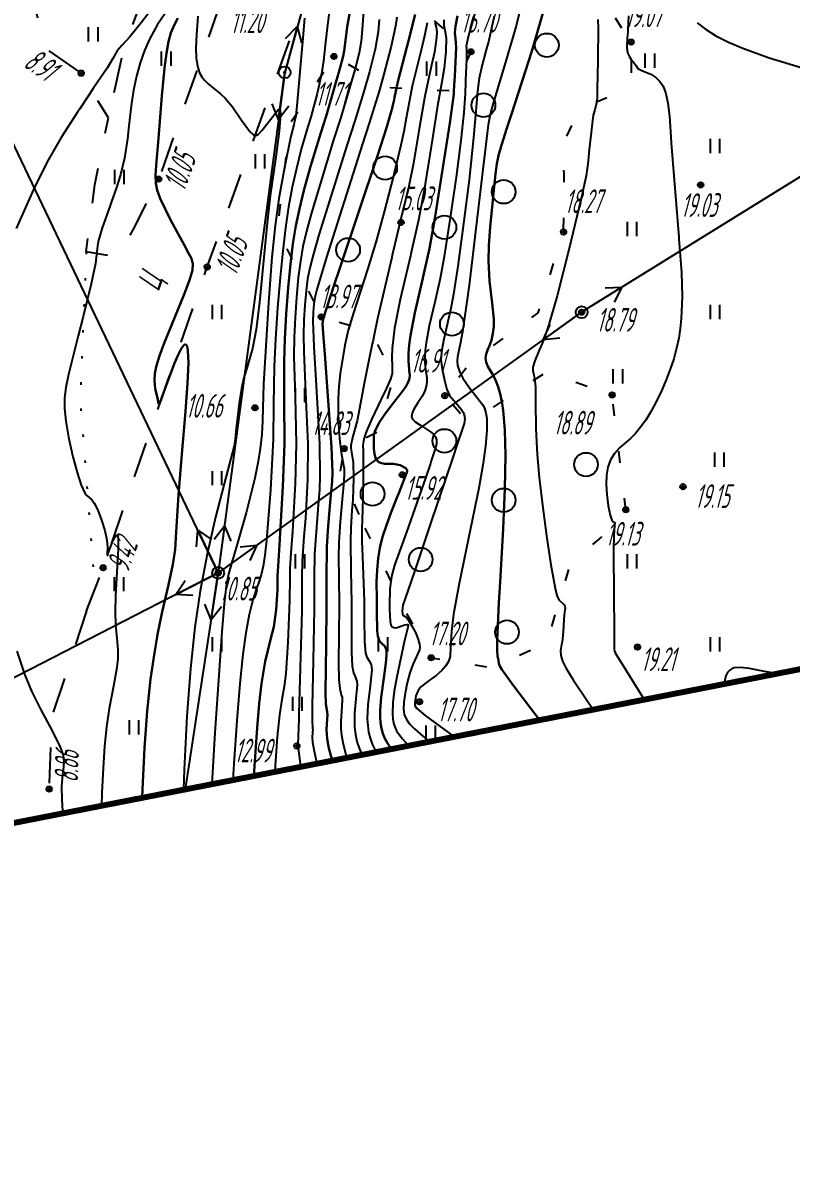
# Model space of a CAD drawing. Extents: x 1233805 to 1234355, y 654698 to 655114.
# Drawn here: x 1234201.94 to 1234234.34, y 654701.92 to 654750.14 of the extents above; entities that cross this region are included whole.
import ezdxf

# ---------------------------------------------------------------- set-up
doc = ezdxf.new("R2010")
doc.units = 0
for name, pattern in [('ИИDash_05_15', [2, 0.5, -1.5]), ('ИИDash_15_15', [3, 1.5, -1.5]), ('ИИDot', [1, 0, -1])]:
    doc.linetypes.add(name, pattern=pattern)
for name, color, linetype, lineweight in [('ИИ_ГОРИЗОНТАЛИ_ОСН', 32, 'Continuous', 25), ('ИИ_ГОРИЗОНТАЛИ_УТОЛЩ', 32, 'Continuous', 30), ('ИИ_ДОРОГИ_АД', 7, 'Continuous', 25), ('ИИ_ЛЭП_НН', 250, 'Continuous', 25), ('ИИ_ОТМЕТКИ', 7, 'Continuous', 25), ('ИИ_СООРУЖЕНИЕ', 7, 'Continuous', 25), ('ИИ_УГОДЬЯ', 7, 'Continuous', 25)]:
    doc.layers.add(name, color=color, linetype=linetype, lineweight=lineweight)
doc.layers.add('Оформление точек', color=7, linetype='Continuous')
doc.styles.add('VNIPISIMPLEXCUR', font='simplex.shx', dxfattribs={"width": 0.8, "oblique": 15})
doc.styles.add('ГОСТ 2.304 КУРСИВ', font='cs_gost2304.shx', dxfattribs={"oblique": 15})

# ---------------------------------------------------------------- blocks, each defined once
blk = doc.blocks.new('ИИ05401')
at = {"color": 0, "linetype": 'Continuous', "lineweight": 25}
for points in [[(-0.4, 1.2), (-0.4, 0)], [(0.4, 1.2), (0.4, 0)]]:
    blk.add_lwpolyline(points, dxfattribs=at)
blk = doc.blocks.new('ИИ05368')
at = {"color": 0, "linetype": 'Continuous'}
blk.add_circle((0, 0), 1, dxfattribs=at)
blk = doc.blocks.new('ИИ051144')
at = {"color": 0, "linetype": 'Continuous', "lineweight": 25, "flags": 128}
for points in [[(4, 0), (0, 0)], [(2.775, 0.707), (4, 0), (2.775, -0.707)]]:
    blk.add_lwpolyline(points, dxfattribs=at)
blk = doc.blocks.new('ИИ051081')
at = {"linetype": 'Continuous', "lineweight": 25}
blk.add_hatch(color=0, dxfattribs=at).paths.add_polyline_path([(-0.05, 0, 1), (0.05, 0, 1)])
at = {"color": 0, "linetype": 'Continuous', "lineweight": 25}
for radius in [0.5, 0.05]:
    blk.add_circle((0, 0), radius, dxfattribs=at)
blk = doc.blocks.new('PICKET')
at = {"color": 0, "linetype": 'Continuous', "lineweight": 25}
for p, q in [((-0.23, 0), (0.23, 0)), ((0, 0.23), (0, -0.23))]:
    blk.add_line(p, q, dxfattribs=at)
blk.add_circle((0, 0), 0.23, dxfattribs=at)
at = {"color": 0, "linetype": 'Continuous', "style": 'VNIPISIMPLEXCUR', "oblique": 15, "width": 0.8}
blk.add_attdef('OTMETKA', (1.25, 0.3), '', height=2, dxfattribs=at)
at = {"color": 8, "linetype": 'Continuous', "style": 'VNIPISIMPLEXCUR', "oblique": 15, "width": 0.8, "flags": 1}
blk.add_attdef('NOMER', (1.25, -2.7), '', height=2, dxfattribs=at)
blk = doc.blocks.new('ИИ05280')
at = {"linetype": 'Continuous'}
blk.add_hatch(color=0, dxfattribs=at).paths.add_polyline_path([(0.5, 1), (-0.531, 1), (0, 0)])
at = {"color": 0, "linetype": 'Continuous'}
blk.add_lwpolyline([(0, 0), (-0.531, 1), (0.5, 1), (0, 0)], dxfattribs=at)
at = {"color": 0, "linetype": 'Continuous', "style": 'VNIPISIMPLEXCUR', "oblique": 15, "width": 0.8}
for tag, p in [('TOP', (1.705, 4.427)), ('FOUNDATION', (1.705, 0.998))]:
    blk.add_attdef(tag, p, '', height=2, dxfattribs=at)

msp = doc.modelspace()

# ---------------------------------------------------------------- linework, layer by layer
at = {"layer": 'ИИ_ГОРИЗОНТАЛИ_ОСН', "flags": 128}
for points, elevation in [([(1234221.122, 654750.95), (1234220.738, 654749.603), (1234220.64, 654749.16), (1234220.648, 654749.089), (1234220.659, 654748.979), (1234220.649, 654748.653), (1234220.634, 654748.251), (1234220.629, 654748.109), (1234220.59, 654747.16), (1234220.538, 654746.361), (1234220.419, 654745.177), (1234220.218, 654743.637), (1234219.954, 654741.834), (1234219.711, 654740.3), (1234219.541, 654739.373), (1234219.343, 654738.502), (1234219.327, 654738.433), (1234219.08, 654737.368), (1234218.947, 654736.663), (1234218.909, 654736.351), (1234218.893, 654736.069), (1234218.9, 654735.808), (1234218.93, 654735.531), (1234218.942, 654735.447), (1234218.974, 654735.188), (1234218.977, 654734.995), (1234218.952, 654734.813), (1234218.897, 654734.638), (1234218.791, 654734.424), (1234218.605, 654734.126), (1234218.438, 654733.858), (1234218.359, 654733.689), (1234218.339, 654733.552), (1234218.38, 654733.436), (1234218.481, 654733.332), (1234218.679, 654733.204), (1234218.707, 654733.187), (1234219.129, 654732.913), (1234219.258, 654732.801), (1234219.342, 654732.696), (1234219.392, 654732.563), (1234219.385, 654732.395), (1234219.323, 654732.152), (1234219.168, 654731.688), (1234219.13, 654731.577), (1234218.918, 654730.957), (1234218.125, 654728.671), (1234217.882, 654728.014), (1234217.617, 654727.282), (1234217.487, 654726.816), (1234217.417, 654726.294), (1234217.406, 654725.622), (1234217.407, 654725.515), (1234217.407, 654725.421), (1234217.432, 654724.907), (1234217.468, 654724.769), (1234217.524, 654724.687), (1234217.593, 654724.654), (1234217.686, 654724.652), (1234217.963, 654724.738), (1234218.036, 654724.767), (1234218.15, 654724.793), (1234218.181, 654724.784), (1234218.193, 654724.762), (1234218.172, 654724.658), (1234218.042, 654724.113), (1234217.712, 654722.577), (1234217.607, 654721.978), (1234217.545, 654721.499), (1234217.526, 654721.01), (1234217.542, 654720.811), (1234217.577, 654720.632), (1234217.63, 654720.468), (1234217.705, 654720.311), (1234217.936, 654719.981), (1234218.208, 654719.687)], 16.5), ([(1234207.544, 654750.927), (1234206.935, 654750.139), (1234206.456, 654749.553), (1234206.119, 654749.188), (1234205.926, 654748.968), (1234205.737, 654748.642), (1234205.504, 654748.234), (1234205.096, 654747.639), (1234204.912, 654747.38), (1234204.694, 654747.048), (1234204.345, 654746.514), (1234204.249, 654746.373), (1234203.555, 654745.305), (1234202.976, 654744.286), (1234202.398, 654743.114), (1234201.655, 654741.471)], 9), ([(1234208.083, 654750.752), (1234207.62, 654750.074), (1234207.278, 654749.45), (1234207.077, 654748.979), (1234206.897, 654748.455), (1234206.741, 654747.889), (1234206.614, 654747.299), (1234206.511, 654746.65), (1234206.412, 654745.8), (1234206.35, 654745.249), (1234206.226, 654744.446), (1234206.059, 654743.733), (1234205.908, 654743.244), (1234205.669, 654742.569), (1234205.61, 654742.406), (1234205.291, 654741.497), (1234205.123, 654740.93), (1234205.085, 654740.724), (1234205.065, 654740.499), (1234205.011, 654740.006), (1234204.83, 654739.141), (1234204.49, 654737.767), (1234204.279, 654736.955), (1234203.866, 654735.327), (1234203.752, 654734.781), (1234203.703, 654734.341), (1234203.704, 654733.884), (1234203.756, 654733.359), (1234203.871, 654732.681), (1234204.038, 654731.914), (1234204.228, 654731.192), (1234204.405, 654730.655), (1234204.564, 654730.328), (1234204.646, 654730.223), (1234204.753, 654730.126), (1234204.867, 654730.021), (1234204.956, 654729.903), (1234205.108, 654729.604), (1234205.266, 654729.189), (1234205.397, 654728.742), (1234205.479, 654728.342), (1234205.507, 654728.052), (1234205.505, 654727.755), (1234205.507, 654727.691), (1234205.544, 654727.785), (1234205.547, 654727.794), (1234205.71, 654728.23), (1234205.834, 654728.481), (1234205.882, 654728.537), (1234205.92, 654728.548), (1234205.948, 654728.512), (1234205.966, 654728.429), (1234205.97, 654727.97), (1234205.913, 654726.987), (1234205.853, 654725.99), (1234205.834, 654725.337), (1234205.849, 654724.785), (1234205.907, 654724.198), (1234205.954, 654723.714), (1234205.948, 654723.328), (1234205.893, 654722.89), (1234205.763, 654722.191), (1234205.588, 654721.25), (1234205.474, 654720.471), (1234205.39, 654719.662), (1234205.324, 654718.73), (1234205.278, 654717.692), (1234205.266, 654717.158)], 9.5), ([(1234214.861, 654750.602), (1234214.78, 654749.935), (1234214.712, 654749.33), (1234214.62, 654748.541), (1234214.536, 654747.989), (1234214.359, 654747.166), (1234214.084, 654746.166), (1234213.967, 654745.774), (1234213.687, 654744.812), (1234213.479, 654744.01), (1234213.304, 654743.218), (1234213.153, 654742.393), (1234213.019, 654741.504), (1234212.901, 654740.536), (1234212.789, 654739.406), (1234212.686, 654738.131), (1234212.6, 654736.819), (1234212.543, 654735.657), (1234212.517, 654734.054), (1234212.495, 654732.6), (1234212.385, 654730.459), (1234212.222, 654728.345), (1234212.151, 654727.708), (1234212.078, 654727.242), (1234211.992, 654726.877), (1234211.861, 654726.48), (1234211.843, 654726.429), (1234211.648, 654725.833), (1234211.492, 654725.203), (1234211.352, 654724.438), (1234211.226, 654723.532), (1234211.096, 654722.299), (1234210.964, 654720.745), (1234210.835, 654718.918), (1234210.796, 654718.239)], 11.5), ([(1234216.304, 654750.638), (1234216.249, 654749.868), (1234216.214, 654749.366), (1234216.126, 654748.881), (1234215.941, 654748.168), (1234215.333, 654746.111), (1234215.05, 654745.206), (1234214.112, 654742.14), (1234213.902, 654741.364), (1234213.754, 654740.716), (1234213.646, 654740.104), (1234213.558, 654739.413), (1234213.479, 654738.583), (1234213.421, 654737.725), (1234213.386, 654736.883), (1234213.376, 654736.078), (1234213.421, 654734.376), (1234213.469, 654732.405), (1234213.43, 654730.732), (1234213.314, 654728.703), (1234213.248, 654727.807), (1234213.205, 654727.153), (1234213.201, 654726.765), (1234213.19, 654725.798), (1234213.125, 654724.038), (1234213.035, 654722.715), (1234212.97, 654722.173), (1234212.871, 654721.621), (1234212.76, 654720.975), (1234212.663, 654720.046), (1234212.582, 654718.827), (1234212.573, 654718.586)], 12.5), ([(1234222.877, 654750.539), (1234222.749, 654750.018), (1234222.248, 654748.346), (1234221.77, 654746.754), (1234221.652, 654746.279), (1234221.567, 654745.845), (1234221.422, 654744.659), (1234221.361, 654744.087), (1234220.761, 654739.086), (1234220.488, 654737.116), (1234220.383, 654736.598), (1234220.369, 654736.538), (1234220.27, 654736.068), (1234220.257, 654735.885), (1234220.278, 654735.705), (1234220.352, 654735.448), (1234220.496, 654735.168), (1234220.775, 654734.759), (1234221.134, 654734.305), (1234221.178, 654734.253), (1234221.328, 654734.065), (1234221.415, 654733.906), (1234221.472, 654733.711), (1234221.503, 654733.463), (1234221.505, 654732.957), (1234221.45, 654732.303), (1234221.338, 654731.495), (1234221.167, 654730.529), (1234220.736, 654728.431), (1234220.326, 654726.442), (1234220.109, 654725.228), (1234220.021, 654724.504), (1234219.982, 654723.812), (1234219.96, 654723.445), (1234219.897, 654723.225), (1234219.784, 654723.042), (1234219.607, 654722.845), (1234219.368, 654722.637), (1234219.04, 654722.393), (1234219.023, 654722.38), (1234218.733, 654722.161), (1234218.608, 654722.001), (1234218.522, 654721.778), (1234218.469, 654721.52), (1234218.475, 654721.371), (1234218.541, 654721.257), (1234218.906, 654720.955), (1234220.114, 654720.06)], 17.5), ([(1234209.318, 654750.43), (1234209.291, 654750.029), (1234209.268, 654749.654), (1234209.268, 654749.641), (1234209.243, 654749.087), (1234209.256, 654748.664), (1234209.307, 654748.31), (1234209.398, 654748.031), (1234209.487, 654747.872), (1234209.608, 654747.721), (1234209.763, 654747.572), (1234209.999, 654747.381), (1234210.275, 654747.157), (1234210.476, 654746.965), (1234210.779, 654746.601), (1234211.163, 654746.047), (1234211.512, 654745.558), (1234211.651, 654745.432), (1234211.713, 654745.404), (1234211.771, 654745.4), (1234211.882, 654745.456), (1234212.03, 654745.622), (1234212.581, 654746.319), (1234212.585, 654746.325), (1234212.703, 654746.466), (1234212.765, 654746.502), (1234212.799, 654746.449), (1234212.809, 654746.295), (1234212.755, 654745.576), (1234212.618, 654744.501), (1234212.544, 654744.007), (1234212.377, 654742.848), (1234212.246, 654741.716), (1234212.109, 654740.267), (1234211.927, 654738.37), (1234211.784, 654737.213), (1234211.633, 654736.418), (1234211.421, 654735.69), (1234211.255, 654735.135), (1234211.167, 654734.729), (1234211.083, 654734.23), (1234210.944, 654733.065), (1234210.931, 654732.919), (1234210.899, 654732.604), (1234210.849, 654732.317), (1234210.594, 654731.301), (1234210.522, 654731.036), (1234210.071, 654729.308), (1234209.719, 654727.751), (1234209.427, 654726.2), (1234209.199, 654724.668), (1234209.011, 654722.926), (1234208.858, 654720.92), (1234208.741, 654718.673), (1234208.713, 654717.832)], 10.5), ([(1234213.826, 654750.333), (1234213.734, 654749.345), (1234213.639, 654748.245), (1234213.513, 654746.799), (1234213.449, 654746.225), (1234213.389, 654745.928), (1234213.365, 654745.845), (1234213.241, 654745.373), (1234212.973, 654744.041), (1234212.744, 654742.741), (1234212.582, 654741.601), (1234212.445, 654740.262), (1234212.301, 654738.352), (1234212.089, 654734.918), (1234212.063, 654733.911), (1234212.052, 654733.375), (1234212.018, 654732.791), (1234211.954, 654732.204), (1234211.859, 654731.591), (1234211.732, 654730.954), (1234211.362, 654729.486), (1234210.793, 654727.545), (1234210.782, 654727.509), (1234210.612, 654726.913), (1234210.514, 654726.408), (1234210.429, 654725.676), (1234210.329, 654724.473), (1234210.039, 654720.228), (1234209.911, 654718.066)], 11), ([(1234216.972, 654750.281), (1234216.931, 654749.765), (1234216.801, 654749.032), (1234216.557, 654748.074), (1234216.32, 654747.246), (1234215.937, 654746.013), (1234215.606, 654744.97), (1234214.428, 654741.205), (1234214.197, 654740.405), (1234214.047, 654739.818), (1234213.952, 654739.347), (1234213.886, 654738.851), (1234213.831, 654738.247), (1234213.797, 654737.629), (1234213.785, 654736.979), (1234213.793, 654736.289), (1234213.87, 654734.554), (1234213.961, 654732.4), (1234213.95, 654730.886), (1234213.859, 654729.263), (1234213.797, 654728.496), (1234213.723, 654727.461), (1234213.715, 654726.792), (1234213.703, 654725.363), (1234213.583, 654721.032), (1234213.576, 654720.81), (1234213.543, 654719.712), (1234213.543, 654719.711), (1234213.543, 654719.682), (1234213.543, 654719.682), (1234213.648, 654718.822), (1234213.651, 654718.797)], 13), ([(1234217.711, 654750.385), (1234217.658, 654750.008), (1234217.479, 654749.153), (1234217.173, 654747.979), (1234216.968, 654747.269), (1234216.541, 654745.915), (1234216.248, 654744.999), (1234214.745, 654740.27), (1234214.337, 654738.902), (1234214.256, 654738.566), (1234214.214, 654738.289), (1234214.187, 654737.954), (1234214.177, 654737.574), (1234214.209, 654736.5), (1234214.31, 654734.85), (1234214.452, 654732.395), (1234214.471, 654731.048), (1234214.45, 654730.467), (1234214.403, 654729.823), (1234214.353, 654729.257), (1234214.241, 654727.769), (1234214.232, 654726.771), (1234214.228, 654725.445), (1234214.181, 654723.255), (1234214.14, 654721.364), (1234214.141, 654720.74), (1234214.162, 654720.401), (1234214.167, 654720.345), (1234214.16, 654720.252), (1234214.145, 654720.027), (1234214.157, 654719.828), (1234214.234, 654719.45), (1234214.341, 654718.932)], 13.5), ([(1234218.996, 654750.142), (1234218.888, 654749.594), (1234218.734, 654748.991), (1234218.36, 654747.468), (1234218.108, 654746.124), (1234218.009, 654745.562), (1234217.889, 654744.986), (1234217.689, 654744.165), (1234217.621, 654743.891), (1234217.574, 654743.701), (1234217.187, 654742.175), (1234216.843, 654740.936), (1234216.492, 654739.785), (1234216.014, 654738.311), (1234215.886, 654737.923), (1234215.659, 654737.185), (1234215.523, 654736.562), (1234215.329, 654735.36), (1234215.272, 654734.819), (1234215.242, 654734.312), (1234215.237, 654733.786), (1234215.257, 654733.22), (1234215.301, 654732.623), (1234215.367, 654732.042), (1234215.465, 654731.494), (1234215.491, 654731.368), (1234215.496, 654731.077), (1234215.45, 654730.506), (1234215.422, 654730.224), (1234215.318, 654729.115), (1234215.268, 654728.263), (1234215.257, 654727.636), (1234215.267, 654726.769), (1234215.279, 654725.608), (1234215.267, 654724.378), (1234215.256, 654723.157), (1234215.27, 654722.471), (1234215.306, 654722.096), (1234215.374, 654721.829), (1234215.406, 654721.719), (1234215.414, 654721.613), (1234215.393, 654721.351), (1234215.35, 654720.697), (1234215.358, 654720.405), (1234215.385, 654720.121), (1234215.453, 654719.74), (1234215.56, 654719.303), (1234215.601, 654719.178)], 14.5), ([(1234219.321, 654750.156), (1234219.377, 654749.963), (1234219.396, 654749.769), (1234219.39, 654749.527), (1234219.301, 654748.909), (1234219.165, 654748.301), (1234218.897, 654747.056), (1234218.662, 654745.678), (1234218.414, 654744.225), (1234218.216, 654743.263), (1234217.956, 654742.167), (1234217.929, 654742.059), (1234217.561, 654740.526), (1234217.522, 654740.361), (1234217.498, 654740.26), (1234216.897, 654737.676), (1234216.744, 654736.92), (1234216.717, 654736.772), (1234216.68, 654736.614), (1234216.488, 654735.721), (1234216.355, 654735.007), (1234216.035, 654733.373), (1234215.849, 654732.671), (1234215.769, 654732.33), (1234215.773, 654732.214), (1234215.805, 654732.051), (1234215.876, 654731.62), (1234215.893, 654730.948), (1234215.856, 654730.041), (1234215.821, 654729.585), (1234215.772, 654728.873), (1234215.754, 654728.282), (1234215.776, 654727.06), (1234215.804, 654725.69), (1234215.803, 654724.725), (1234215.804, 654723.623), (1234215.834, 654723.025), (1234215.883, 654722.756), (1234215.966, 654722.547), (1234216.023, 654722.405), (1234216.038, 654722.246), (1234215.997, 654721.81), (1234215.926, 654721.056), (1234215.932, 654720.461), (1234215.97, 654720.156), (1234216.033, 654719.86), (1234216.124, 654719.569), (1234216.233, 654719.301)], 15), ([(1234219.69, 654750.268), (1234219.703, 654750.046), (1234219.744, 654749.829), (1234219.794, 654749.507), (1234219.785, 654748.938), (1234219.713, 654748.225), (1234219.614, 654747.651), (1234219.434, 654746.645), (1234219.222, 654745.286), (1234218.872, 654743.088), (1234218.633, 654741.833), (1234218.303, 654740.407), (1234218.284, 654740.328), (1234217.854, 654738.485), (1234217.619, 654737.276), (1234217.52, 654736.423), (1234217.506, 654736.045), (1234217.514, 654735.664), (1234217.515, 654735.634), (1234217.512, 654735.332), (1234217.51, 654735.324), (1234217.509, 654735.32), (1234217.444, 654735.126), (1234217.273, 654734.743), (1234217.054, 654734.287), (1234216.656, 654733.449), (1234216.431, 654732.935), (1234216.346, 654732.702), (1234216.302, 654732.517), (1234216.287, 654732.339), (1234216.292, 654732.073), (1234216.3, 654731.803), (1234216.296, 654730.855), (1234216.261, 654729.576), (1234216.248, 654729.252), (1234216.233, 654728.776), (1234216.241, 654728.301), (1234216.267, 654727.658), (1234216.33, 654725.771), (1234216.336, 654725.032), (1234216.35, 654724.071), (1234216.399, 654723.579), (1234216.454, 654723.405), (1234216.546, 654723.259), (1234216.637, 654723.097), (1234216.661, 654722.88), (1234216.589, 654722.203), (1234216.494, 654721.398), (1234216.47, 654720.814), (1234216.487, 654720.525), (1234216.526, 654720.254), (1234216.59, 654719.995), (1234216.679, 654719.744), (1234216.795, 654719.493), (1234216.837, 654719.42)], 15.5), ([(1234221.819, 654750.421), (1234221.677, 654749.787), (1234221.577, 654749.347), (1234221.494, 654749.054), (1234221.307, 654748.372), (1234221.19, 654747.809), (1234221.118, 654747.261), (1234221.046, 654746.416), (1234220.953, 654745.311), (1234220.761, 654743.531), (1234220.489, 654741.362), (1234220.284, 654739.891), (1234220.099, 654738.708), (1234219.989, 654738.107), (1234219.863, 654737.55), (1234219.847, 654737.483), (1234219.692, 654736.81), (1234219.609, 654736.365), (1234219.577, 654735.955), (1234219.621, 654735.548), (1234219.719, 654735.084), (1234219.829, 654734.694), (1234219.942, 654734.443), (1234220.121, 654734.22), (1234220.17, 654734.168), (1234220.434, 654733.864), (1234220.512, 654733.741), (1234220.561, 654733.628), (1234220.581, 654733.473), (1234220.547, 654733.263), (1234220.219, 654732.254), (1234220.102, 654731.911), (1234219.107, 654728.964), (1234218.453, 654727.026), (1234218.061, 654725.881), (1234217.971, 654725.608), (1234217.945, 654725.353), (1234217.948, 654725.233), (1234217.97, 654725.181), (1234217.991, 654725.172), (1234218.088, 654725.113), (1234218.208, 654724.967), (1234218.368, 654724.708), (1234218.517, 654724.418), (1234218.62, 654724.161), (1234218.673, 654723.953), (1234218.68, 654723.833), (1234218.664, 654723.72), (1234218.544, 654723.443), (1234218.383, 654723.101), (1234218.266, 654722.756), (1234218.153, 654722.334), (1234218.062, 654721.894), (1234218.007, 654721.51), (1234217.996, 654721.224), (1234218.026, 654721.001), (1234218.102, 654720.813), (1234218.239, 654720.619), (1234218.462, 654720.385), (1234218.809, 654720.084), (1234219.098, 654719.861)], 17), ([(1234226.187, 654750.287), (1234226.204, 654749.896), (1234226.187, 654748.649), (1234226.173, 654747.84), (1234226.169, 654747.453), (1234226.163, 654747.055), (1234226.143, 654746.834), (1234226.058, 654746.475), (1234225.998, 654746.246), (1234225.92, 654745.661), (1234225.906, 654745.522), (1234225.831, 654744.808), (1234225.781, 654744.329), (1234225.779, 654744.308), (1234225.693, 654743.7), (1234225.486, 654742.737), (1234224.978, 654740.627), (1234224.471, 654738.639), (1234224.125, 654737.424), (1234223.985, 654737.006), (1234223.838, 654736.63), (1234223.713, 654736.341), (1234223.529, 654735.897), (1234223.456, 654735.633), (1234223.452, 654735.493), (1234223.486, 654735.314), (1234223.536, 654735.058), (1234223.561, 654734.795), (1234223.567, 654734.174), (1234223.577, 654733.028), (1234223.634, 654731.951), (1234223.722, 654730.977), (1234223.853, 654729.821), (1234224.023, 654728.529), (1234224.206, 654727.3), (1234224.404, 654726.229), (1234224.481, 654725.964), (1234224.564, 654725.806), (1234224.697, 654725.679), (1234224.767, 654725.617), (1234224.799, 654725.561), (1234224.807, 654725.474), (1234224.787, 654725.313), (1234224.752, 654725.029), (1234224.737, 654724.708), (1234224.719, 654724.324), (1234224.687, 654724.063), (1234224.663, 654723.943), (1234224.623, 654723.698), (1234224.636, 654723.484), (1234224.707, 654723.24), (1234224.841, 654722.956), (1234225.145, 654722.457), (1234225.732, 654721.597), (1234225.994, 654721.209)], 18.5), ([(1234227.487, 654750.441), (1234227.453, 654749.871), (1234227.45, 654749.777), (1234227.438, 654749.612), (1234227.429, 654749.518), (1234227.417, 654749.136), (1234227.425, 654748.974), (1234227.456, 654748.848), (1234227.522, 654748.703), (1234227.611, 654748.57), (1234227.692, 654748.481), (1234227.786, 654748.368), (1234227.802, 654748.335), (1234227.883, 654748.223), (1234228.045, 654748.132), (1234228.146, 654748.093), (1234228.425, 654747.974), (1234228.635, 654747.841), (1234228.807, 654747.674), (1234228.939, 654747.473), (1234229.056, 654747.166), (1234229.143, 654746.75), (1234229.206, 654746.208), (1234229.27, 654745.34), (1234229.288, 654745.075), (1234229.603, 654741.103), (1234229.609, 654741.029), (1234229.717, 654739.624), (1234229.747, 654738.601), (1234229.71, 654737.685), (1234229.664, 654737.262), (1234229.6, 654736.857), (1234229.507, 654736.429), (1234229.389, 654735.989), (1234229.244, 654735.543), (1234229.074, 654735.093), (1234228.88, 654734.64), (1234228.667, 654734.199), (1234228.44, 654733.78), (1234228.21, 654733.404), (1234227.996, 654733.1), (1234227.783, 654732.84), (1234227.568, 654732.621), (1234227.305, 654732.396), (1234227.108, 654732.229), (1234226.89, 654731.989), (1234226.729, 654731.724), (1234226.619, 654731.423), (1234226.558, 654731.08), (1234226.542, 654730.704), (1234226.564, 654730.264), (1234226.623, 654729.793), (1234226.705, 654729.4), (1234226.784, 654729.19), (1234226.827, 654729.129), (1234226.876, 654729.092), (1234226.905, 654729.063), (1234226.899, 654728.954), (1234226.863, 654728.512), (1234226.846, 654727.946), (1234226.862, 654725.938), (1234226.877, 654724.641), (1234226.873, 654724.122), (1234226.878, 654723.752), (1234226.898, 654723.658), (1234226.938, 654723.566), (1234227.129, 654723.26), (1234228.145, 654721.629)], 19), ([(1234230.383, 654750.144), (1234230.736, 654749.869), (1234231.173, 654749.599), (1234231.698, 654749.333), (1234232.308, 654749.071), (1234233.416, 654748.673), (1234234.857, 654748.225)], 19.5), ([(1234201.69, 654723.67), (1234202.01, 654722.688), (1234202.303, 654721.977), (1234202.696, 654721.19), (1234203.159, 654720.33), (1234203.182, 654720.287), (1234203.488, 654719.692), (1234203.64, 654719.283), (1234203.676, 654718.991), (1234203.64, 654718.628), (1234203.617, 654718.465), (1234203.579, 654717.957), (1234203.585, 654717.405), (1234203.621, 654716.94), (1234203.634, 654716.839)], 9), ([(1234233.697, 654722.714), (1234233.551, 654722.743), (1234233.223, 654722.81), (1234232.58, 654722.935), (1234232.211, 654722.978), (1234231.945, 654722.957), (1234231.842, 654722.922), (1234231.755, 654722.867), (1234231.656, 654722.761), (1234231.585, 654722.619), (1234231.54, 654722.446), (1234231.529, 654722.29)], 19.5)]:
    msp.add_lwpolyline(points, dxfattribs=dict(at, elevation=elevation))
at = {"layer": 'ИИ_ГОРИЗОНТАЛИ_УТОЛЩ', "flags": 128}
for points, elevation in [([(1234215.965, 654751.931), (1234215.626, 654749.978), (1234215.507, 654749.066), (1234215.498, 654748.967), (1234215.454, 654748.744), (1234215.325, 654748.263), (1234214.73, 654746.209), (1234214.513, 654745.503), (1234214.08, 654744.082), (1234213.795, 654743.075), (1234213.606, 654742.308), (1234213.458, 654741.583), (1234213.335, 654740.827), (1234213.229, 654739.974), (1234213.131, 654738.968), (1234213.049, 654737.882), (1234212.991, 654736.82), (1234212.96, 654735.868), (1234212.969, 654734.23), (1234212.978, 654732.409), (1234212.912, 654730.598), (1234212.77, 654728.144), (1234212.711, 654727.248), (1234212.687, 654726.844), (1234212.686, 654726.698), (1234212.682, 654726.248), (1234212.63, 654725.402), (1234212.523, 654724.69), (1234212.389, 654724.15), (1234212.169, 654723.233), (1234212.012, 654722.295), (1234211.915, 654721.464), (1234211.82, 654720.429), (1234211.685, 654718.413)], 12), ([(1234218.494, 654750.495), (1234218.21, 654749.377), (1234218.14, 654749.116), (1234217.761, 654747.66), (1234217.622, 654746.999), (1234217.604, 654746.899), (1234217.537, 654746.623), (1234217.498, 654746.48), (1234217.491, 654746.452), (1234217.291, 654745.763), (1234216.897, 654744.539), (1234215.328, 654739.842), (1234215.064, 654739.054), (1234214.605, 654737.663), (1234214.605, 654737.662), (1234214.604, 654737.656), (1234214.586, 654737.457), (1234214.626, 654736.883), (1234214.68, 654736.18), (1234214.956, 654732.267), (1234214.996, 654731.194), (1234214.985, 654730.831), (1234214.947, 654730.382), (1234214.92, 654730.103), (1234214.813, 654728.931), (1234214.76, 654728.078), (1234214.75, 654726.73), (1234214.754, 654725.526), (1234214.728, 654723.941), (1234214.705, 654721.917), (1234214.726, 654721.425), (1234214.773, 654721.112), (1234214.791, 654720.979), (1234214.776, 654720.802), (1234214.747, 654720.362), (1234214.771, 654719.974), (1234214.848, 654719.577), (1234214.988, 654719.058)], 14), ([(1234223.92, 654750.69), (1234223.408, 654748.953), (1234222.562, 654746.341), (1234222.351, 654745.699), (1234222.125, 654744.99), (1234222.005, 654744.555), (1234221.935, 654744.195), (1234221.868, 654743.662), (1234221.862, 654743.608), (1234221.85, 654743.511), (1234221.649, 654741.532), (1234221.601, 654740.758), (1234221.585, 654740.105), (1234221.62, 654739.267), (1234221.729, 654738.322), (1234221.804, 654737.649), (1234221.804, 654737.339), (1234221.769, 654737.046), (1234221.7, 654736.768), (1234221.588, 654736.462), (1234221.573, 654736.426), (1234221.483, 654736.185), (1234221.454, 654736.009), (1234221.475, 654735.838), (1234221.549, 654735.661), (1234221.633, 654735.526), (1234221.777, 654735.289), (1234221.889, 654735.059), (1234221.987, 654734.8), (1234222.071, 654734.511), (1234222.143, 654734.182), (1234222.2, 654733.817), (1234222.275, 654732.979), (1234222.297, 654731.902), (1234222.272, 654730.513), (1234222.199, 654728.824), (1234222.067, 654726.565), (1234222.014, 654725.702), (1234221.941, 654724.12), (1234221.941, 654723.699), (1234221.966, 654723.45), (1234221.998, 654723.283), (1234222.02, 654723.155), (1234222.02, 654723.15), (1234222.047, 654723.063), (1234222.147, 654722.897), (1234222.651, 654722.193), (1234223.586, 654720.952), (1234223.726, 654720.766)], 18), ([(1234208.478, 654750.337), (1234208.318, 654750.041), (1234208.191, 654749.724), (1234208.091, 654749.349), (1234208.002, 654748.862), (1234207.92, 654748.227), (1234207.807, 654747.071), (1234207.662, 654745.273), (1234207.598, 654744.468), (1234207.585, 654744.309), (1234207.544, 654743.721), (1234207.55, 654743.383), (1234207.607, 654743.084), (1234207.737, 654742.733), (1234208.171, 654741.837), (1234208.829, 654740.628), (1234208.862, 654740.569), (1234209.05, 654740.217), (1234209.113, 654739.982), (1234209.095, 654739.718), (1234208.984, 654739.336), (1234208.759, 654738.739), (1234208.351, 654737.74), (1234207.904, 654736.642), (1234207.707, 654736.109), (1234207.582, 654735.699), (1234207.513, 654735.367), (1234207.494, 654735.071), (1234207.525, 654734.731), (1234207.616, 654734.321), (1234207.649, 654734.191), (1234207.656, 654734.155), (1234207.683, 654734.072), (1234207.719, 654734.109), (1234207.951, 654734.746), (1234207.952, 654734.748), (1234208.338, 654735.806), (1234208.489, 654736.157), (1234208.617, 654736.404), (1234208.724, 654736.548), (1234208.769, 654736.58), (1234208.808, 654736.585), (1234208.842, 654736.564), (1234208.87, 654736.516), (1234208.908, 654736.34), (1234208.925, 654735.812), (1234208.89, 654734.951), (1234208.804, 654733.759), (1234208.648, 654731.966), (1234208.502, 654730.253), (1234208.415, 654728.699), (1234208.371, 654727.948), (1234208.271, 654727.314), (1234208.079, 654726.461), (1234207.82, 654725.321), (1234207.626, 654724.359), (1234207.462, 654723.411), (1234207.331, 654722.477), (1234207.191, 654721.14), (1234207.076, 654719.587), (1234206.988, 654717.835), (1234206.977, 654717.493)], 10), ([(1234220.268, 654750.438), (1234220.188, 654750.008), (1234220.165, 654749.714), (1234220.187, 654749.485), (1234220.217, 654749.1), (1234220.159, 654747.894), (1234220.148, 654747.712), (1234220.124, 654747.281), (1234220.116, 654747.131), (1234219.946, 654745.913), (1234219.323, 654741.892), (1234219.093, 654740.638), (1234218.823, 654739.455), (1234218.806, 654739.384), (1234218.468, 654737.926), (1234218.285, 654736.961), (1234218.236, 654736.569), (1234218.211, 654736.207), (1234218.211, 654735.875), (1234218.235, 654735.544), (1234218.24, 654735.497), (1234218.256, 654735.291), (1234218.243, 654735.147), (1234218.195, 654735.001), (1234218.106, 654734.835), (1234217.929, 654734.582), (1234217.617, 654734.182), (1234217.252, 654733.71), (1234216.976, 654733.294), (1234216.785, 654732.921), (1234216.742, 654732.784), (1234216.738, 654732.621), (1234216.739, 654732.523), (1234216.74, 654732.47), (1234216.748, 654732.184), (1234216.773, 654731.973), (1234216.817, 654731.808), (1234216.881, 654731.693), (1234216.959, 654731.627), (1234217.062, 654731.584), (1234217.194, 654731.564), (1234217.388, 654731.56), (1234217.579, 654731.556), (1234217.851, 654731.498), (1234218.091, 654731.374), (1234218.156, 654731.295), (1234218.13, 654731.171), (1234218.129, 654731.17), (1234218.129, 654731.168), (1234217.798, 654730.316), (1234217.747, 654730.194), (1234217.474, 654729.524), (1234217.273, 654728.979), (1234217.116, 654728.478), (1234217.004, 654728.024), (1234216.928, 654727.575), (1234216.881, 654727.093), (1234216.862, 654726.574), (1234216.866, 654725.894), (1234216.869, 654725.677), (1234216.872, 654725.331), (1234216.892, 654724.521), (1234216.92, 654724.289), (1234216.964, 654724.132), (1234217.019, 654724.041), (1234217.109, 654723.96), (1234217.196, 654723.882), (1234217.247, 654723.795), (1234217.277, 654723.674), (1234217.285, 654723.514), (1234217.257, 654723.156), (1234217.168, 654722.527), (1234217.055, 654721.719), (1234217.008, 654721.167), (1234217.006, 654720.89), (1234217.024, 654720.64), (1234217.063, 654720.411), (1234217.124, 654720.195), (1234217.208, 654719.988), (1234217.319, 654719.781), (1234217.458, 654719.57), (1234217.478, 654719.545)], 16)]:
    msp.add_lwpolyline(points, dxfattribs=dict(at, elevation=elevation))
at = {"layer": 'ИИ_ДОРОГИ_АД', "linetype": 'ИИDash_15_15', "flags": 128}
for points in [[(1234220.863, 654901.437), (1234221.096, 654898.773), (1234221.518, 654896.529), (1234222.987, 654889.058), (1234221.8, 654887.144), (1234224.533, 654872.757), (1234225.398, 654871.29), (1234225.9, 654865.639), (1234224.988, 654854.039), (1234223.549, 654833.613), (1234222.214, 654816.32), (1234220.872, 654801.349), (1234218.967, 654787.55), (1234216.644, 654771.3), (1234212.47, 654757.246), (1234207.671, 654743.556), (1234206.578, 654741.423), (1234205.97, 654740.262), (1234204.615, 654740.488), (1234204.978, 654743.309), (1234205.551, 654746.133), (1234204.405, 654748.021), (1234202.9, 654749.07), (1234202.418, 654750.982)], [(1234204.633, 654725.364), (1234205.33, 654727.179), (1234209.72, 654739.854), (1234214.061, 654751.783), (1234220.686, 654773.379), (1234222.108, 654788.456), (1234223.692, 654798.595), (1234223.781, 654800.56), (1234224.768, 654811.23), (1234226.095, 654823.988), (1234228.587, 654862.845), (1234228.532, 654864.461), (1234228.354, 654877.978), (1234226.599, 654889.68), (1234225.273, 654897.871), (1234226.746, 654899.093), (1234227.715, 654899.282)], [(1234207.102, 654751.479), (1234206.192, 654749.096), (1234205.551, 654746.133)], [(1234204.633, 654725.364), (1234203.155, 654720.875), (1234203.05, 654717.851), (1234203.264, 654716.767)]]:
    msp.add_lwpolyline(points, dxfattribs=at)
at = {"layer": 'ИИ_ДОРОГИ_АД', "linetype": 'ИИDot', "flags": 128}
msp.add_lwpolyline([(1234204.615, 654740.488), (1234204.359, 654734.255), (1234204.982, 654726.271)], dxfattribs=at)
at = {"layer": 'ИИ_ЛЭП_НН', "flags": 128}
for points in [[(1234210.181, 654726.963), (1234197.131, 654754.262), (1234199.193, 654797.752), (1234192.034, 654833.676)], [(1234224.063, 654788.287), (1234212.986, 654748.055), (1234210.181, 654726.963)], [(1234301.454, 654784.799), (1234260.54, 654759.634), (1234225.508, 654737.946), (1234210.181, 654726.963)], [(1234210.181, 654726.963), (1234193.271, 654718.285), (1234174.346, 654714.88), (1234161.049, 654712.723)]]:
    msp.add_lwpolyline(points, dxfattribs=at)
at = {"layer": 'ИИ_ЛЭП_НН'}
msp.add_lwpolyline([(1234210.181, 654726.963), (1234208.792, 654717.847)], dxfattribs=at)
at = {"layer": 'ИИ_УГОДЬЯ', "linetype": 'ИИDash_05_15', "flags": 128}
msp.add_lwpolyline([(1234216.369, 654728.842), (1234218.093, 654725.313), (1234219.16, 654723.385), (1234221.664, 654722.974), (1234224.044, 654724), (1234225.029, 654727.324), (1234226.342, 654728.473), (1234227.368, 654729.622), (1234226.794, 654734.464), (1234224.004, 654735.418), (1234221.336, 654733.653), (1234220.433, 654733.612), (1234219.735, 654734.433), (1234220.803, 654735.828), (1234223.675, 654737.921), (1234224.745, 654741.329), (1234224.772, 654743.818), (1234224.659, 654744.913), (1234225.433, 654746.509), (1234226.802, 654747.089), (1234227.611, 654748.027), (1234227.595, 654749.332), (1234226.386, 654751.169), (1234225.563, 654752.448), (1234225.353, 654754.832), (1234225.859, 654756.596), (1234225.473, 654761.797), (1234224.937, 654764.712), (1234224.314, 654766.956), (1234222.776, 654767.663), (1234220.822, 654764.795), (1234219.446, 654761.212), (1234217.784, 654758.344), (1234216.412, 654756.889), (1234216.163, 654753.606), (1234217.283, 654751.93), (1234218.696, 654750.724), (1234220.842, 654748.924), (1234220.045, 654747.264), (1234217.453, 654747.397), (1234215.062, 654748.725), (1234213.202, 654745.869), (1234212.67, 654741.418), (1234214.53, 654737.75), (1234216.59, 654737.152), (1234217.586, 654735.292), (1234216.922, 654732.901), (1234215.49, 654732.203), (1234215.328, 654731.24)], close=True, dxfattribs=at)
at = {"layer": 'Оформление точек', "color": 41, "lineweight": 80}
msp.add_lwpolyline([(1234024.617, 654701.92), (1234177.241, 654711.682), (1234295.345, 654734.761), (1234323.422, 654753.319), (1234327.972, 654819.626), (1234312.866, 654855.488), (1234309.369, 654887.84), (1234283.108, 654912.091), (1234263.065, 654936.588)], dxfattribs=at)

# ---------------------------------------------------------------- block references
at = {"layer": 'ИИ_ЛЭП_НН'}
for p, xscale, yscale, zscale, rotation in [((1234212.986, 654748.055), 0.4999999999999997, 0.4999999999999997, 0.4999999999999997, 74.60732202638467), ((1234212.986, 654748.055), 0.4999999999999997, 0.4999999999999997, 0.4999999999999997, 262.4236990461246), ((1234225.508, 654737.946), 0.4999999999999997, 0.4999999999999997, 0.4999999999999997, 31.7610807106814), ((1234225.508, 654737.946), 0.4999999999999995, 0.4999999999999995, 0.4999999999999995, 215.6244708530209), ((1234210.181, 654726.963), 0.4999999999999997, 0.4999999999999997, 0.4999999999999997, 115.5500288031228), ((1234210.181, 654726.963), 0.4999999999999994, 0.4999999999999994, 0.4999999999999994, 82.42369904612454), ((1234210.181, 654726.963), 0.4999999999999997, 0.4999999999999997, 0.4999999999999997, 35.62447085289635), ((1234210.181, 654726.963), 0.4999999999999998, 0.4999999999999998, 0.4999999999999998, 207.1670231643625), ((1234210.181, 654726.963), 0.4999999999999997, 0.4999999999999997, 0.4999999999999997, 261.3371559050298)]:
    msp.add_blockref('ИИ051144', p, dxfattribs=dict(at, xscale=xscale, yscale=yscale, zscale=zscale, rotation=rotation))
at = {"layer": 'ИИ_ЛЭП_НН', "xscale": 0.5, "yscale": 0.5, "zscale": 0.5}
for p in [(1234212.986, 654748.055), (1234225.508, 654737.946), (1234210.181, 654726.963)]:
    msp.add_blockref('ИИ051081', p, dxfattribs=at)
at = {"layer": 'ИИ_ОТМЕТКИ'}
ref = msp.add_blockref('PICKET', (1234227.595, 654749.332, 19.069), dxfattribs=dict(at, xscale=0.5, yscale=0.5, zscale=0.5))
ref.add_attrib('OTMETKA', '19.07', (1234227.348, 654749.959, 19.069), dxfattribs={"layer": '0', "color": 0, "linetype": 'Continuous', "height": 1, "style": 'ГОСТ 2.304 КУРСИВ', "oblique": 15, "width": 0.65})
ref = msp.add_blockref('PICKET', (1234220.842, 654748.924, 16.695), dxfattribs=dict(at, xscale=0.5, yscale=0.5, zscale=0.5))
ref.add_attrib('OTMETKA', '16.70', (1234220.411, 654749.731, 16.695), dxfattribs={"layer": '0', "color": 0, "linetype": 'Continuous', "height": 1, "style": 'ГОСТ 2.304 КУРСИВ', "oblique": 15, "width": 0.65})
ref = msp.add_blockref('PICKET', (1234204.405, 654748.021, 8.905), dxfattribs=dict(at, xscale=0.5, yscale=0.5, zscale=0.5))
ref.add_attrib('OTMETKA', '8.91', (1234201.919, 654748.325, 8.905), dxfattribs={"layer": '0', "color": 0, "linetype": 'Continuous', "height": 1, "rotation": 325.1133, "style": 'ГОСТ 2.304 КУРСИВ', "oblique": 15, "width": 0.65})
ref = msp.add_blockref('PICKET', (1234215.062, 654748.725, 11.707), dxfattribs=dict(at, xscale=0.5, yscale=0.5, zscale=0.5))
ref.add_attrib('OTMETKA', '11.71', (1234214.277, 654746.645, 11.707), dxfattribs={"layer": '0', "color": 0, "linetype": 'Continuous', "height": 1, "style": 'ГОСТ 2.304 КУРСИВ', "oblique": 15, "width": 0.65})
ref = msp.add_blockref('PICKET', (1234207.671, 654743.556, 10.045), dxfattribs=dict(at, xscale=0.5, yscale=0.5, zscale=0.5))
ref.add_attrib('OTMETKA', '10.05', (1234208.766, 654743.005, 10.045), dxfattribs={"layer": '0', "color": 0, "linetype": 'Continuous', "height": 1, "rotation": 70.6836, "style": 'ГОСТ 2.304 КУРСИВ', "oblique": 15, "width": 0.65})
ref = msp.add_blockref('PICKET', (1234217.892, 654741.733, 15.025), dxfattribs=dict(at, xscale=0.5, yscale=0.5, zscale=0.5))
ref.add_attrib('OTMETKA', '15.03', (1234217.644, 654742.242, 15.025), dxfattribs={"layer": '0', "color": 0, "linetype": 'Continuous', "height": 1, "style": 'ГОСТ 2.304 КУРСИВ', "oblique": 15, "width": 0.65})
ref = msp.add_blockref('PICKET', (1234230.525, 654743.312, 19.035), dxfattribs=dict(at, xscale=0.5, yscale=0.5, zscale=0.5))
ref.add_attrib('OTMETKA', '19.03', (1234229.691, 654741.963, 19.035), dxfattribs={"layer": '0', "color": 0, "linetype": 'Continuous', "height": 1, "style": 'ГОСТ 2.304 КУРСИВ', "oblique": 15, "width": 0.65})
ref = msp.add_blockref('PICKET', (1234224.745, 654741.329, 18.271), dxfattribs=dict(at, xscale=0.5, yscale=0.5, zscale=0.5))
ref.add_attrib('OTMETKA', '18.27', (1234224.795, 654742.124, 18.271), dxfattribs={"layer": '0', "color": 0, "linetype": 'Continuous', "height": 1, "style": 'ГОСТ 2.304 КУРСИВ', "oblique": 15, "width": 0.65})
ref = msp.add_blockref('PICKET', (1234209.72, 654739.854, 10.048), dxfattribs=dict(at, xscale=0.5, yscale=0.5, zscale=0.5))
ref.add_attrib('OTMETKA', '10.05', (1234210.942, 654739.453, 10.048), dxfattribs={"layer": '0', "color": 0, "linetype": 'Continuous', "height": 1, "rotation": 70.0027, "style": 'ГОСТ 2.304 КУРСИВ', "oblique": 15, "width": 0.65})
ref = msp.add_blockref('PICKET', (1234214.53, 654737.75, 13.966), dxfattribs=dict(at, xscale=0.5, yscale=0.5, zscale=0.5))
ref.add_attrib('OTMETKA', '13.97', (1234214.469, 654738.112, 13.966), dxfattribs={"layer": '0', "color": 0, "linetype": 'Continuous', "height": 1, "style": 'ГОСТ 2.304 КУРСИВ', "oblique": 15, "width": 0.65})
ref = msp.add_blockref('PICKET', (1234225.508, 654737.946, 18.788), dxfattribs=dict(at, xscale=0.5, yscale=0.5, zscale=0.5))
ref.add_attrib('OTMETKA', '18.79', (1234226.132, 654737.127, 18.788), dxfattribs={"layer": '0', "color": 0, "linetype": 'Continuous', "height": 1, "style": 'ГОСТ 2.304 КУРСИВ', "oblique": 15, "width": 0.65})
ref = msp.add_blockref('PICKET', (1234219.735, 654734.433, 16.912), dxfattribs=dict(at, xscale=0.5, yscale=0.5, zscale=0.5))
ref.add_attrib('OTMETKA', '16.91', (1234218.296, 654735.404, 16.912), dxfattribs={"layer": '0', "color": 0, "linetype": 'Continuous', "height": 1, "style": 'ГОСТ 2.304 КУРСИВ', "oblique": 15, "width": 0.65})
ref = msp.add_blockref('PICKET', (1234226.794, 654734.464, 18.893), dxfattribs=dict(at, xscale=0.5, yscale=0.5, zscale=0.5))
ref.add_attrib('OTMETKA', '18.89', (1234224.316, 654732.792, 18.893), dxfattribs={"layer": '0', "color": 0, "linetype": 'Continuous', "height": 1, "style": 'ГОСТ 2.304 КУРСИВ', "oblique": 15, "width": 0.65})
ref = msp.add_blockref('PICKET', (1234211.733, 654733.921, 10.656), dxfattribs=dict(at, xscale=0.5, yscale=0.5, zscale=0.5))
ref.add_attrib('OTMETKA', '10.66', (1234208.812, 654733.502, 10.656), dxfattribs={"layer": '0', "color": 0, "linetype": 'Continuous', "height": 1, "style": 'ГОСТ 2.304 КУРСИВ', "oblique": 15, "width": 0.65})
ref = msp.add_blockref('PICKET', (1234215.49, 654732.203, 14.832), dxfattribs=dict(at, xscale=0.5, yscale=0.5, zscale=0.5))
ref.add_attrib('OTMETKA', '14.83', (1234214.12, 654732.772, 14.832), dxfattribs={"layer": '0', "color": 0, "linetype": 'Continuous', "height": 1, "style": 'ГОСТ 2.304 КУРСИВ', "oblique": 15, "width": 0.65})
ref = msp.add_blockref('PICKET', (1234217.948, 654731.096, 15.916), dxfattribs=dict(at, xscale=0.5, yscale=0.5, zscale=0.5))
ref.add_attrib('OTMETKA', '15.92', (1234218.053, 654730.043, 15.916), dxfattribs={"layer": '0', "color": 0, "linetype": 'Continuous', "height": 1, "style": 'ГОСТ 2.304 КУРСИВ', "oblique": 15, "width": 0.65})
ref = msp.add_blockref('PICKET', (1234229.78, 654730.594, 19.147), dxfattribs=dict(at, xscale=0.5, yscale=0.5, zscale=0.5))
ref.add_attrib('OTMETKA', '19.15', (1234230.288, 654729.7, 19.147), dxfattribs={"layer": '0', "color": 0, "linetype": 'Continuous', "height": 1, "style": 'ГОСТ 2.304 КУРСИВ', "oblique": 15, "width": 0.65})
ref = msp.add_blockref('PICKET', (1234227.368, 654729.622, 19.134), dxfattribs=dict(at, xscale=0.5, yscale=0.5, zscale=0.5))
ref.add_attrib('OTMETKA', '19.13', (1234226.52, 654728.112, 19.134), dxfattribs={"layer": '0', "color": 0, "linetype": 'Continuous', "height": 1, "style": 'ГОСТ 2.304 КУРСИВ', "oblique": 15, "width": 0.65})
ref = msp.add_blockref('PICKET', (1234205.33, 654727.179, 9.424), dxfattribs=dict(at, xscale=0.5, yscale=0.5, zscale=0.5))
ref.add_attrib('OTMETKA', '9.42', (1234206.388, 654726.941, 9.424), dxfattribs={"layer": '0', "color": 0, "linetype": 'Continuous', "height": 1, "rotation": 70.8973, "style": 'ГОСТ 2.304 КУРСИВ', "oblique": 15, "width": 0.65})
ref = msp.add_blockref('PICKET', (1234210.181, 654726.963, 10.848), dxfattribs=dict(at, xscale=0.5, yscale=0.5, zscale=0.5))
ref.add_attrib('OTMETKA', '10.85', (1234210.243, 654725.797, 10.848), dxfattribs={"layer": '0', "color": 0, "linetype": 'Continuous', "height": 1, "style": 'ГОСТ 2.304 КУРСИВ', "oblique": 15, "width": 0.65})
ref = msp.add_blockref('PICKET', (1234219.16, 654723.385, 17.196), dxfattribs=dict(at, xscale=0.5, yscale=0.5, zscale=0.5))
ref.add_attrib('OTMETKA', '17.20', (1234219.083, 654723.908, 17.196), dxfattribs={"layer": '0', "color": 0, "linetype": 'Continuous', "height": 1, "style": 'ГОСТ 2.304 КУРСИВ', "oblique": 15, "width": 0.65})
ref = msp.add_blockref('PICKET', (1234227.864, 654723.835, 19.214), dxfattribs=dict(at, xscale=0.5, yscale=0.5, zscale=0.5))
ref.add_attrib('OTMETKA', '19.21', (1234228.01, 654722.825, 19.214), dxfattribs={"layer": '0', "color": 0, "linetype": 'Continuous', "height": 1, "style": 'ГОСТ 2.304 КУРСИВ', "oblique": 15, "width": 0.65})
ref = msp.add_blockref('PICKET', (1234218.673, 654721.531, 17.699), dxfattribs=dict(at, xscale=0.5, yscale=0.5, zscale=0.5))
ref.add_attrib('OTMETKA', '17.70', (1234219.435, 654720.702, 17.699), dxfattribs={"layer": '0', "color": 0, "linetype": 'Continuous', "height": 1, "style": 'ГОСТ 2.304 КУРСИВ', "oblique": 15, "width": 0.65})
ref = msp.add_blockref('PICKET', (1234203.05, 654717.851, 8.857), dxfattribs=dict(at, xscale=0.5, yscale=0.5, zscale=0.5))
ref.add_attrib('OTMETKA', '8.86', (1234204.267, 654718.115, 8.857), dxfattribs={"layer": '0', "color": 0, "linetype": 'Continuous', "height": 1, "rotation": 88.0109, "style": 'ГОСТ 2.304 КУРСИВ', "oblique": 15, "width": 0.65})
ref = msp.add_blockref('PICKET', (1234213.501, 654719.669, 12.985), dxfattribs=dict(at, xscale=0.5, yscale=0.5, zscale=0.5))
ref.add_attrib('OTMETKA', '12.99', (1234210.864, 654718.977, 12.985), dxfattribs={"layer": '0', "color": 0, "linetype": 'Continuous', "height": 1, "style": 'ГОСТ 2.304 КУРСИВ', "oblique": 15, "width": 0.65})
at = {"layer": 'ИИ_СООРУЖЕНИЕ'}
ref = msp.add_blockref('ИИ05280', (1234208.582, 654756.095, 11.197), dxfattribs=dict(at, xscale=0.4999999999999994, yscale=0.4999999999999994, zscale=0.4999999999999994, rotation=256.2349684459722))
ref.add_attrib('TOP', '11.40', (1234210.839, 654751.211, 11.197), dxfattribs={"layer": '0', "color": 0, "linetype": 'Continuous', "height": 1, "style": 'ГОСТ 2.304 КУРСИВ', "oblique": 15, "width": 0.65})
ref.add_attrib('FOUNDATION', '11.20', (1234210.697, 654749.708, 11.197), dxfattribs={"layer": '0', "color": 0, "linetype": 'Continuous', "height": 1, "style": 'ГОСТ 2.304 КУРСИВ', "oblique": 15, "width": 0.65})
at = {"layer": 'ИИ_УГОДЬЯ', "xscale": 0.5, "yscale": 0.5, "zscale": 0.5}
for name, p in [('ИИ05401', (1234204.903, 654749.355)), ('ИИ05368', (1234224.04, 654749.199)), ('ИИ05401', (1234207.98, 654748.329)), ('ИИ05401', (1234228.375, 654748.247)), ('ИИ05401', (1234219.168, 654747.909)), ('ИИ05368', (1234221.366, 654746.673)), ('ИИ05401', (1234231.123, 654744.653)), ('ИИ05401', (1234211.936, 654744.004)), ('ИИ05368', (1234217.22, 654744.024)), ('ИИ05401', (1234206.007, 654743.349)), ('ИИ05368', (1234222.22, 654743.024)), ('ИИ05368', (1234219.72, 654741.524)), ('ИИ05401', (1234227.623, 654741.153)), ('ИИ05368', (1234215.661, 654740.573)), ('ИИ05401', (1234210.123, 654737.653)), ('ИИ05368', (1234220.036, 654737.45)), ('ИИ05401', (1234231.123, 654737.653)), ('ИИ05401', (1234227.028, 654734.947)), ('ИИ05401', (1234213.623, 654734.153)), ('ИИ05368', (1234219.72, 654732.524)), ('ИИ05368', (1234225.69, 654731.526)), ('ИИ05401', (1234231.304, 654731.43)), ('ИИ05401', (1234210.123, 654730.653)), ('ИИ05368', (1234216.692, 654730.288)), ('ИИ05368', (1234222.22, 654730.024)), ('ИИ05368', (1234218.72, 654727.524)), ('ИИ05401', (1234213.623, 654727.153)), ('ИИ05401', (1234227.623, 654727.153)), ('ИИ05401', (1234205.992, 654726.188)), ('ИИ05368', (1234222.359, 654724.467)), ('ИИ05401', (1234210.123, 654723.653)), ('ИИ05401', (1234217.123, 654723.653)), ('ИИ05401', (1234231.123, 654723.653)), ('ИИ05401', (1234213.508, 654721.143)), ('ИИ05401', (1234206.623, 654720.153)), ('ИИ05401', (1234219.135, 654719.937))]:
    msp.add_blockref(name, p, dxfattribs=at)

# ---------------------------------------------------------------- texts
at = {"layer": 'ИИ_ДОРОГИ_АД', "style": 'ГОСТ 2.304 КУРСИВ', "oblique": 15, "width": 0.8}
msp.add_text('Ц', height=1, rotation=70.8973, dxfattribs=at).set_placement((1234207.665, 654738.776))

doc.saveas('drawing.dxf')
